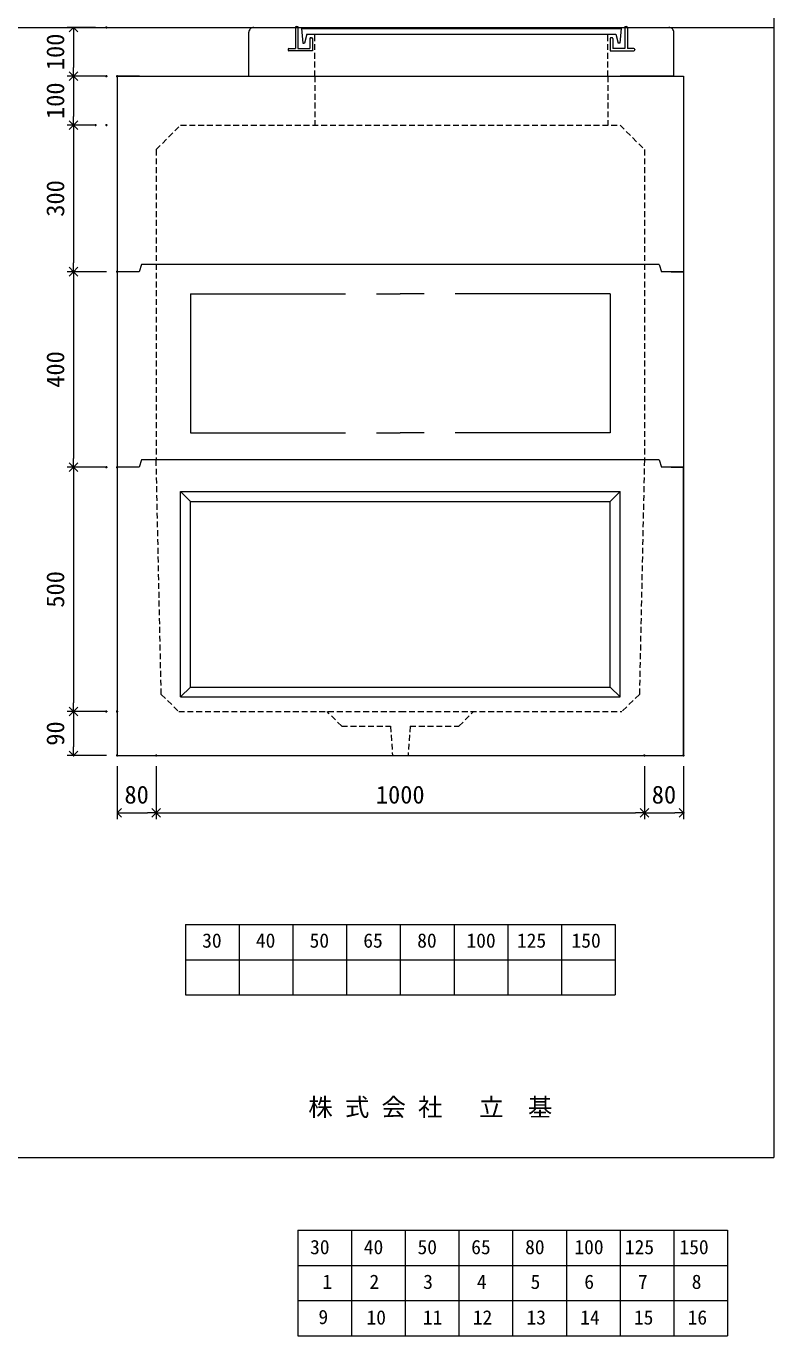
# Model space of a CAD drawing. Units: millimetres, scale not verified. Extents: x -4890 to 18489, y -2320 to 2320.
# Drawn here: x 3358 to 4890, y -2320 to 360 of the extents above; entities that cross this region are included whole.
import ezdxf
from ezdxf.enums import TextEntityAlignment as Align

# ---------------------------------------------------------------- set-up
doc = ezdxf.new("R2010")
doc.units = ezdxf.units.MM
doc.header["$LTSCALE"] = 10
doc.header["$PDMODE"] = 32
doc.header["$PDSIZE"] = 2
doc.linetypes.add('DASHED1', pattern=[1.8, 1.2, -0.6])
doc.linetypes.add('USER2', pattern=[50.8, 31.75, -6.35, 6.35, -6.35])
doc.layers.add('0-1_Defpoints', color=7, linetype='Continuous')
for name, color, linetype, lineweight in [('0-2_waku', 7, 'Continuous', 18), ('0-3_gaikei', 7, 'Continuous', 18), ('0-4_kakure', 7, 'DASHED1', 5), ('0-5_sunpou', 7, 'Continuous', 5), ('0-9_uchigawa', 6, 'Continuous', 18), ('0-B_futa', 3, 'Continuous', 18), ('0-C_GL', 4, 'Continuous', 18), ('0-E_文字１', 7, 'Continuous', 18), ('1-3_uchigawa2', 6, 'USER2', 18), ('1-5_文字２', 7, 'Continuous', 5)]:
    doc.layers.add(name, color=color, linetype=linetype, lineweight=lineweight)
doc.styles.add('ＭＳ ゴシック', font='')
doc.styles.get('ＭＳ ゴシック').set_extended_font_data('MS Gothic')

# ---------------------------------------------------------------- blocks, each defined once
blk = doc.blocks.new('_Open90')
at = {"layer": '0-5_sunpou'}
blk.add_line((0, 0), (-1, 0), dxfattribs=at)
blk.add_lwpolyline([(-0.5, 0.5), (0, 0), (-0.5, -0.5)], dxfattribs=at)
blk = doc.blocks.new('D65')
at = {"layer": '0-1_Defpoints'}
for p in [(4992.32, 1052.03), (5072.32, 1052.03), (5072.32, 934.61)]:
    blk.add_point(p, dxfattribs=at)
at = {"layer": '0-5_sunpou'}
for p, q in [((4992.32, 1030.03), (4992.32, 921.61)), ((5072.32, 1030.03), (5072.32, 921.61)), ((5010.32, 934.61), (5054.32, 934.61))]:
    blk.add_line(p, q, dxfattribs=at)
at = {"layer": '0-5_sunpou', "xscale": 18, "yscale": 18, "rotation": 180}
blk.add_blockref('_Open90', (4992.32, 934.61), dxfattribs=at)
at = {"layer": '0-5_sunpou', "xscale": 18, "yscale": 18}
blk.add_blockref('_Open90', (5072.32, 934.61), dxfattribs=at)
at = {"layer": '0-5_sunpou', "style": 'ＭＳ ゴシック'}
blk.add_text('80', height=36.66, dxfattribs=at).set_placement((5007.32, 942.61), align=Align.BOTTOM_LEFT)
blk = doc.blocks.new('D66')
at = {"layer": '0-1_Defpoints'}
for p in [(5072.32, 1052.03), (6072.32, 1052.03), (6072.32, 934.61)]:
    blk.add_point(p, dxfattribs=at)
at = {"layer": '0-5_sunpou'}
for p, q in [((5072.32, 1030.03), (5072.32, 921.61)), ((6072.32, 1030.03), (6072.32, 921.61)), ((5090.32, 934.61), (6054.32, 934.61))]:
    blk.add_line(p, q, dxfattribs=at)
at = {"layer": '0-5_sunpou', "xscale": 18, "yscale": 18, "rotation": 180}
blk.add_blockref('_Open90', (5072.32, 934.61), dxfattribs=at)
at = {"layer": '0-5_sunpou', "xscale": 18, "yscale": 18}
blk.add_blockref('_Open90', (6072.32, 934.61), dxfattribs=at)
at = {"layer": '0-5_sunpou', "style": 'ＭＳ ゴシック'}
blk.add_text('1000', height=36.66, dxfattribs=at).set_placement((5522.32, 942.61), align=Align.BOTTOM_LEFT)
blk = doc.blocks.new('D67')
at = {"layer": '0-1_Defpoints'}
for p in [(6072.32, 1052.03), (6152.32, 1052.03), (6152.32, 934.61)]:
    blk.add_point(p, dxfattribs=at)
at = {"layer": '0-5_sunpou'}
for p, q in [((6072.32, 1030.03), (6072.32, 921.61)), ((6152.32, 1030.03), (6152.32, 921.61)), ((6090.32, 934.61), (6134.32, 934.61))]:
    blk.add_line(p, q, dxfattribs=at)
at = {"layer": '0-5_sunpou', "xscale": 18, "yscale": 18, "rotation": 180}
blk.add_blockref('_Open90', (6072.32, 934.61), dxfattribs=at)
at = {"layer": '0-5_sunpou', "xscale": 18, "yscale": 18}
blk.add_blockref('_Open90', (6152.32, 934.61), dxfattribs=at)
at = {"layer": '0-5_sunpou', "style": 'ＭＳ ゴシック'}
blk.add_text('80', height=36.66, dxfattribs=at).set_placement((6087.32, 942.61), align=Align.BOTTOM_LEFT)
blk = doc.blocks.new('D68')
at = {"layer": '0-1_Defpoints'}
for p in [(4992.32, 1142.03), (4903, 1052.03), (4992.32, 1052.03)]:
    blk.add_point(p, dxfattribs=at)
at = {"layer": '0-5_sunpou'}
for p, q in [((4970.32, 1142.03), (4890, 1142.03)), ((4903, 1124.03), (4903, 1070.03)), ((4970.32, 1052.03), (4890, 1052.03))]:
    blk.add_line(p, q, dxfattribs=at)
at = {"layer": '0-5_sunpou', "xscale": 18, "yscale": 18}
for p, rotation in [((4903, 1142.03), 90), ((4903, 1052.03), 270)]:
    blk.add_blockref('_Open90', p, dxfattribs=dict(at, rotation=rotation))
at = {"layer": '0-5_sunpou', "style": 'ＭＳ ゴシック'}
blk.add_text('90', height=36.66, rotation=90, dxfattribs=at).set_placement((4895, 1072.03), align=Align.BOTTOM_LEFT)
blk = doc.blocks.new('D69')
at = {"layer": '0-1_Defpoints'}
for p in [(4992.32, 1642.03), (4903, 1142.03), (4970.32, 1142.03)]:
    blk.add_point(p, dxfattribs=at)
at = {"layer": '0-5_sunpou'}
for p, q in [((4970.32, 1642.03), (4890, 1642.03)), ((4903, 1624.03), (4903, 1160.03)), ((4948.32, 1142.03), (4890, 1142.03))]:
    blk.add_line(p, q, dxfattribs=at)
at = {"layer": '0-5_sunpou', "xscale": 18, "yscale": 18}
for p, rotation in [((4903, 1642.03), 90), ((4903, 1142.03), 270)]:
    blk.add_blockref('_Open90', p, dxfattribs=dict(at, rotation=rotation))
at = {"layer": '0-5_sunpou', "style": 'ＭＳ ゴシック'}
blk.add_text('500', height=36.66, rotation=90, dxfattribs=at).set_placement((4895, 1354.53), align=Align.BOTTOM_LEFT)
blk = doc.blocks.new('D70')
at = {"layer": '0-1_Defpoints'}
for p in [(4970.32, 2542.03), (4903, 2442.03), (4992.32, 2442.03)]:
    blk.add_point(p, dxfattribs=at)
at = {"layer": '0-5_sunpou'}
for p, q in [((4948.32, 2542.03), (4890, 2542.03)), ((4903, 2524.03), (4903, 2460.03)), ((4970.32, 2442.03), (4890, 2442.03))]:
    blk.add_line(p, q, dxfattribs=at)
at = {"layer": '0-5_sunpou', "xscale": 18, "yscale": 18}
for p, rotation in [((4903, 2542.03), 90), ((4903, 2442.03), 270)]:
    blk.add_blockref('_Open90', p, dxfattribs=dict(at, rotation=rotation))
at = {"layer": '0-5_sunpou', "style": 'ＭＳ ゴシック'}
blk.add_text('100', height=36.66, rotation=90, dxfattribs=at).set_placement((4895, 2454.53), align=Align.BOTTOM_LEFT)
blk = doc.blocks.new('D71')
at = {"layer": '0-1_Defpoints'}
for p in [(4970.32, 2442.03), (4903, 2342.03), (4970.32, 2342.03)]:
    blk.add_point(p, dxfattribs=at)
at = {"layer": '0-5_sunpou'}
for p, q in [((4948.32, 2442.03), (4890, 2442.03)), ((4903, 2424.03), (4903, 2360.03)), ((4948.32, 2342.03), (4890, 2342.03))]:
    blk.add_line(p, q, dxfattribs=at)
at = {"layer": '0-5_sunpou', "xscale": 18, "yscale": 18}
for p, rotation in [((4903, 2442.03), 90), ((4903, 2342.03), 270)]:
    blk.add_blockref('_Open90', p, dxfattribs=dict(at, rotation=rotation))
at = {"layer": '0-5_sunpou', "style": 'ＭＳ ゴシック'}
blk.add_text('100', height=36.66, rotation=90, dxfattribs=at).set_placement((4895, 2354.53), align=Align.BOTTOM_LEFT)
blk = doc.blocks.new('D72')
at = {"layer": '0-1_Defpoints'}
for p in [(4948.32, 2342.03), (4903, 2042.03), (4992.32, 2042.03)]:
    blk.add_point(p, dxfattribs=at)
at = {"layer": '0-5_sunpou'}
for p, q in [((4926.32, 2342.03), (4890, 2342.03)), ((4903, 2324.03), (4903, 2060.03)), ((4970.32, 2042.03), (4890, 2042.03))]:
    blk.add_line(p, q, dxfattribs=at)
at = {"layer": '0-5_sunpou', "xscale": 18, "yscale": 18}
for p, rotation in [((4903, 2342.03), 90), ((4903, 2042.03), 270)]:
    blk.add_blockref('_Open90', p, dxfattribs=dict(at, rotation=rotation))
at = {"layer": '0-5_sunpou', "style": 'ＭＳ ゴシック'}
blk.add_text('300', height=36.66, rotation=90, dxfattribs=at).set_placement((4895, 2154.53), align=Align.BOTTOM_LEFT)
blk = doc.blocks.new('D73')
at = {"layer": '0-1_Defpoints'}
for p in [(4992.32, 2042.03), (4903, 1642.03), (4970.32, 1642.03)]:
    blk.add_point(p, dxfattribs=at)
at = {"layer": '0-5_sunpou'}
for p, q in [((4970.32, 2042.03), (4890, 2042.03)), ((4903, 2024.03), (4903, 1660.03)), ((4948.32, 1642.03), (4890, 1642.03))]:
    blk.add_line(p, q, dxfattribs=at)
at = {"layer": '0-5_sunpou', "xscale": 18, "yscale": 18}
for p, rotation in [((4903, 2042.03), 90), ((4903, 1642.03), 270)]:
    blk.add_blockref('_Open90', p, dxfattribs=dict(at, rotation=rotation))
at = {"layer": '0-5_sunpou', "style": 'ＭＳ ゴシック'}
blk.add_text('400', height=36.66, rotation=90, dxfattribs=at).set_placement((4895, 1804.53), align=Align.BOTTOM_LEFT)

msp = doc.modelspace()

# ---------------------------------------------------------------- linework, layer by layer
at = {"layer": '0-2_waku'}
for p, q in [((4889.68, 2319.95), (4889.68, -1955.05)), ((4889.68, 2319.95), (4889.68, -1955.05)), ((3684.68, -1478.39), (3684.68, -1622.39)), ((3684.68, -1478.39), (3684.68, -1622.39)), ((3684.68, -1478.39), (3684.68, -1622.39)), ((3684.68, -1478.39), (3684.68, -1622.39)), ((3684.68, -1478.39), (4564.68, -1478.39)), ((3794.68, -1478.39), (3794.68, -1622.39)), ((3904.68, -1478.39), (3904.68, -1622.39)), ((3904.68, -1478.39), (3904.68, -1622.39)), ((4014.68, -1478.39), (4014.68, -1622.39)), ((4124.68, -1478.39), (4124.68, -1622.39)), ((4234.68, -1478.39), (4234.68, -1622.39)), ((4344.68, -1478.39), (4344.68, -1622.39)), ((4454.68, -1478.39), (4454.68, -1622.39)), ((4564.68, -1478.39), (4564.68, -1622.39)), ((3684.68, -1550.39), (4564.68, -1550.39)), ((3684.68, -1622.39), (4564.68, -1622.39)), ((-1230.32, -1955.05), (4889.68, -1955.05)), ((-1230.32, -1955.05), (4889.68, -1955.05))]:
    msp.add_line(p, q, dxfattribs=at)
msp.add_lwpolyline([(-1230.32, 2319.95), (4889.68, 2319.95), (4889.68, -1955.05)], dxfattribs=at)
at = {"layer": '0-3_gaikei'}
for p, q in [((3824.68, 357.61), (3909.68, 357.61)), ((4589.68, 357.61), (4674.68, 357.61)), ((3814.68, 257.61), (3814.68, 347.61)), ((4684.68, 257.61), (4684.68, 347.61)), ((3590.18, 257.61), (3544.68, 257.61)), ((3590.18, 257.61), (3544.68, 257.61)), ((3544.68, 257.61), (4704.68, 257.61)), ((3544.68, 257.61), (3544.68, -1132.39)), ((3590.18, 257.61), (3544.68, 257.61)), ((3814.68, 257.61), (3924.68, 257.61)), ((3814.68, 257.61), (3924.68, 257.61)), ((3814.68, 257.61), (3924.68, 257.61)), ((3814.68, 257.61), (3924.68, 257.61)), ((3814.68, 257.61), (3924.68, 257.61)), ((3814.68, 257.61), (3924.68, 257.61)), ((3849.68, 257.61), (4649.68, 257.61)), ((3849.68, 257.61), (4649.68, 257.61)), ((3849.68, 257.61), (4649.68, 257.61)), ((3849.68, 257.61), (4649.68, 257.61)), ((4684.68, 257.61), (4574.68, 257.61)), ((4684.68, 257.61), (4574.68, 257.61)), ((4684.68, 257.61), (4574.68, 257.61)), ((4684.68, 257.61), (4574.68, 257.61)), ((4684.68, 257.61), (4574.68, 257.61)), ((4684.68, 257.61), (4574.68, 257.61)), ((4684.68, 257.61), (4574.68, 257.61)), ((4684.68, 257.61), (4574.68, 257.61)), ((4704.68, 257.61), (4704.68, -1132.39)), ((3594.68, -127.39), (3589.68, -142.39)), ((4124.68, -127.39), (3594.68, -127.39)), ((4654.68, -127.39), (4124.68, -127.39)), ((4654.68, -127.39), (4659.68, -142.39)), ((3589.68, -142.39), (3544.68, -142.39)), ((3589.68, -142.39), (3544.68, -142.39)), ((4704.68, -142.39), (4659.68, -142.39)), ((4679.68, -142.39), (4704.68, -142.39)), ((4679.68, -142.39), (4704.68, -142.39)), ((3594.68, -527.39), (3589.68, -542.39)), ((4124.68, -527.39), (3594.68, -527.39)), ((4654.68, -527.39), (4124.68, -527.39)), ((4654.68, -527.39), (4659.68, -542.39)), ((3544.68, -542.39), (3544.68, -1132.39)), ((3589.68, -542.39), (3544.68, -542.39)), ((3589.68, -542.39), (3544.68, -542.39)), ((4704.68, -542.39), (4659.68, -542.39)), ((4679.68, -542.39), (4704.68, -542.39)), ((4679.68, -542.39), (4704.68, -542.39)), ((3544.68, -1132.39), (4704.68, -1132.39))]:
    msp.add_line(p, q, dxfattribs=at)
msp.add_lwpolyline([(3544.68, -1132.39), (4704.68, -1132.39), (4704.68, -542.39)], dxfattribs=at)
for centre, radius, start, end in [((3824.1, 348.2), 9.44, 86.47383, 183.52617), ((4675.02, 347.95), 9.68, 358.04251, 91.95749)]:
    msp.add_arc(centre, radius, start, end, dxfattribs=at)
at = {"layer": '0-4_kakure'}
for p, q in [((3949.68, 257.61), (3949.68, 344.11)), ((4549.68, 257.61), (4549.68, 344.11)), ((3949.68, 257.61), (3949.68, 157.61)), ((4549.68, 257.61), (4549.68, 157.61)), ((3624.68, 107.61), (3674.68, 157.61)), ((3674.68, 157.61), (4574.68, 157.61)), ((4574.68, 157.61), (4624.68, 107.61)), ((3624.68, 107.61), (3624.68, -527.39)), ((4624.68, 107.61), (4624.68, -527.39)), ((3635.01, -1007.39), (3624.68, -527.39)), ((4624.68, -527.39), (4614.36, -1007.39)), ((3635.01, -1007.39), (3670.77, -1042.39)), ((4614.36, -1007.39), (4578.6, -1042.39)), ((3670.77, -1042.39), (4124.68, -1042.39)), ((4004.68, -1072.39), (3974.68, -1042.39)), ((4124.68, -1042.39), (4578.6, -1042.39)), ((4244.68, -1072.39), (4274.68, -1042.39)), ((4004.68, -1072.39), (4104.68, -1072.39)), ((4104.68, -1072.39), (4108.68, -1132.39)), ((4144.68, -1072.39), (4140.68, -1132.39)), ((4144.68, -1072.39), (4244.68, -1072.39))]:
    msp.add_line(p, q, dxfattribs=at)
at = {"layer": '0-9_uchigawa'}
for p, q in [((3674.68, -592.39), (4124.68, -592.39)), ((3674.68, -997.39), (3674.68, -592.39)), ((3674.68, -592.39), (3694.68, -612.39)), ((3674.68, -592.39), (4124.68, -592.39)), ((3674.68, -1012.39), (3674.68, -592.39)), ((3674.68, -592.39), (3694.68, -612.39)), ((3694.68, -612.39), (4124.68, -612.39)), ((3694.68, -977.39), (3694.68, -612.39)), ((3694.68, -612.39), (4124.68, -612.39)), ((3694.68, -992.39), (3694.68, -612.39)), ((4124.68, -592.39), (4574.68, -592.39)), ((4124.68, -592.39), (4574.68, -592.39)), ((4554.68, -977.39), (4554.68, -612.39)), ((4554.68, -992.39), (4554.68, -612.39)), ((4574.68, -997.39), (4574.68, -592.39)), ((4574.68, -1012.39), (4574.68, -592.39)), ((3674.68, -1012.39), (3694.68, -992.39)), ((3674.68, -1012.39), (4124.68, -1012.39)), ((3694.68, -992.39), (4124.68, -992.39)), ((4124.68, -992.39), (4554.68, -992.39)), ((4124.68, -1012.39), (4574.68, -1012.39)), ((4574.68, -1012.39), (4554.68, -992.39))]:
    msp.add_line(p, q, dxfattribs=at)
msp.add_lwpolyline([(4124.68, -612.39), (4554.68, -612.39), (4574.68, -592.39)], dxfattribs=at)
msp.add_lwpolyline([(4124.68, -612.39), (4554.68, -612.39), (4574.68, -592.39)], dxfattribs=at)
at = {"layer": '0-B_futa'}
for p, q in [((3909.68, 357.61), (3909.68, 314.61)), ((3911.68, 359.61), (3914.68, 359.61)), ((3914.68, 359.61), (3914.68, 314.61)), ((3922.5, 355.11), (4576.83, 355.11)), ((3922.5, 355.11), (3924.99, 325.11)), ((4576.83, 355.11), (4574.58, 325.11)), ((4584.68, 359.61), (4584.68, 314.61)), ((4584.68, 359.61), (4587.68, 359.61)), ((4589.68, 357.61), (4589.68, 314.61)), ((3924.99, 325.11), (3928.7, 325.11)), ((3933.01, 344.11), (3928.7, 325.11)), ((3933.01, 344.11), (4566.35, 344.11)), ((3939.68, 334.61), (3939.68, 314.61)), ((3941.68, 336.61), (3942.68, 336.61)), ((3944.68, 334.61), (3944.68, 309.61)), ((4554.68, 334.61), (4554.68, 309.61)), ((4557.68, 336.61), (4556.68, 336.61)), ((4559.68, 334.61), (4559.68, 314.61)), ((4566.35, 344.11), (4570.67, 325.11)), ((4574.58, 325.11), (4570.67, 325.11)), ((3894.68, 312.61), (3894.68, 311.61)), ((3896.68, 314.61), (3909.68, 314.61)), ((3944.68, 309.61), (3896.68, 309.61)), ((3914.68, 314.61), (3939.68, 314.61)), ((4554.68, 309.61), (4602.68, 309.61)), ((4584.68, 314.61), (4559.68, 314.61)), ((4602.68, 314.61), (4589.68, 314.61)), ((4604.68, 312.61), (4604.68, 311.61))]:
    msp.add_line(p, q, dxfattribs=at)
for centre, start, end in [((3911.68, 357.61), 90, 180), ((4587.68, 357.61), 0, 90), ((3941.68, 334.61), 90, 180), ((3942.68, 334.61), 0, 90), ((4556.68, 334.61), 90, 180), ((4557.68, 334.61), 0, 90), ((3896.68, 312.61), 90, 180), ((3896.68, 311.61), 180, 270), ((4602.68, 312.61), 0, 90), ((4602.68, 311.61), 270, 0)]:
    msp.add_arc(centre, 2, start, end, dxfattribs=at)
at = {"layer": '0-C_GL'}
msp.add_line((-1230.32, 357.61), (4889.68, 357.61), dxfattribs=at)
at = {"layer": '1-3_uchigawa2'}
for p, q in [((3694.68, -187.39), (4124.68, -187.39)), ((3694.68, -187.39), (3694.68, -472.39)), ((4554.68, -187.39), (4124.68, -187.39)), ((4554.68, -187.39), (4554.68, -472.39)), ((3694.68, -472.39), (4124.68, -472.39)), ((4554.68, -472.39), (4124.68, -472.39))]:
    msp.add_line(p, q, dxfattribs=at)
at = {"layer": '1-5_文字２'}
for p, q in [((3914.76, -2103.99), (3914.76, -2247.99)), ((3914.76, -2103.99), (3914.76, -2247.99)), ((3914.76, -2103.99), (3914.76, -2247.99)), ((3914.76, -2103.99), (3914.76, -2247.99)), ((3914.76, -2103.99), (4794.76, -2103.99)), ((3914.76, -2103.99), (3914.76, -2247.99)), ((3914.76, -2103.99), (3914.76, -2247.99)), ((3914.76, -2103.99), (3914.76, -2247.99)), ((3914.76, -2103.99), (3914.76, -2247.99)), ((3914.76, -2103.99), (4794.76, -2103.99)), ((4024.76, -2103.99), (4024.76, -2247.99)), ((4024.76, -2103.99), (4024.76, -2247.99)), ((4134.76, -2103.99), (4134.76, -2247.99)), ((4134.76, -2103.99), (4134.76, -2247.99)), ((4134.76, -2103.99), (4134.76, -2247.99)), ((4134.76, -2103.99), (4134.76, -2247.99)), ((4244.76, -2103.99), (4244.76, -2247.99)), ((4244.76, -2103.99), (4244.76, -2247.99)), ((4354.76, -2103.99), (4354.76, -2247.99)), ((4354.76, -2103.99), (4354.76, -2247.99)), ((4464.76, -2103.99), (4464.76, -2247.99)), ((4464.76, -2103.99), (4464.76, -2247.99)), ((4574.76, -2103.99), (4574.76, -2247.99)), ((4574.76, -2103.99), (4574.76, -2247.99)), ((4684.76, -2103.99), (4684.76, -2247.99)), ((4684.76, -2103.99), (4684.76, -2247.99)), ((4794.76, -2103.99), (4794.76, -2247.99)), ((4794.76, -2103.99), (4794.76, -2247.99)), ((3914.76, -2175.99), (4794.76, -2175.99)), ((3914.76, -2175.99), (4794.76, -2175.99)), ((3914.76, -2247.99), (4794.76, -2247.99)), ((3914.76, -2247.99), (4794.76, -2247.99)), ((3914.76, -2247.99), (3914.76, -2319.99)), ((3914.76, -2247.99), (3914.76, -2319.99)), ((3914.76, -2247.99), (3914.76, -2319.99)), ((3914.76, -2247.99), (3914.76, -2319.99)), ((3914.76, -2247.99), (4794.76, -2247.99)), ((3914.76, -2247.99), (3914.76, -2319.99)), ((3914.76, -2247.99), (3914.76, -2319.99)), ((3914.76, -2247.99), (3914.76, -2319.99)), ((3914.76, -2247.99), (3914.76, -2319.99)), ((3914.76, -2247.99), (4794.76, -2247.99)), ((4024.76, -2247.99), (4024.76, -2319.99)), ((4024.76, -2247.99), (4024.76, -2319.99)), ((4134.76, -2247.99), (4134.76, -2319.99)), ((4134.76, -2247.99), (4134.76, -2319.99)), ((4134.76, -2247.99), (4134.76, -2319.99)), ((4134.76, -2247.99), (4134.76, -2319.99)), ((4244.76, -2247.99), (4244.76, -2319.99)), ((4244.76, -2247.99), (4244.76, -2319.99)), ((4354.76, -2247.99), (4354.76, -2319.99)), ((4354.76, -2247.99), (4354.76, -2319.99)), ((4464.76, -2247.99), (4464.76, -2319.99)), ((4464.76, -2247.99), (4464.76, -2319.99)), ((4574.76, -2247.99), (4574.76, -2319.99)), ((4574.76, -2247.99), (4574.76, -2319.99)), ((4684.76, -2247.99), (4684.76, -2319.99)), ((4684.76, -2247.99), (4684.76, -2319.99)), ((4794.76, -2247.99), (4794.76, -2319.99)), ((4794.76, -2247.99), (4794.76, -2319.99)), ((3914.76, -2319.99), (4794.76, -2319.99)), ((3914.76, -2319.99), (4794.76, -2319.99))]:
    msp.add_line(p, q, dxfattribs=at)

# ---------------------------------------------------------------- block references
at = {"layer": '0-5_sunpou'}
for name in ['D70', 'D71', 'D72', 'D73', 'D69', 'D68', 'D65', 'D66', 'D67']:
    msp.add_blockref(name, (-1447.63, -2184.41), dxfattribs=at)

# ---------------------------------------------------------------- texts
at = {"layer": '0-E_文字１', "style": 'ＭＳ ゴシック'}
for s, height, p in [('30', 29.33, (3718.87, -1534.51)), ('40', 29.33, (3828.87, -1534.51)), ('50', 29.33, (3938.87, -1534.51)), ('65', 29.33, (4048.87, -1534.51)), ('80', 29.33, (4159.28, -1534.51)), ('100', 29.33, (4260.15, -1534.51)), ('125', 29.33, (4363.54, -1534.51)), ('150', 29.33, (4475.3, -1534.51)), ('株 式 会 社 \u3000立\u3000基', 36.66, (3936.22, -1881.41))]:
    msp.add_text(s, height=height, dxfattribs=at).set_placement(p, align=Align.BOTTOM_LEFT)
at = {"layer": '1-5_文字２', "style": 'ＭＳ ゴシック'}
for s, p in [('30', (3939.91, -2161.81)), ('30', (3939.91, -2161.81)), ('40', (4049.91, -2161.81)), ('40', (4049.91, -2161.81)), ('50', (4159.91, -2161.81)), ('50', (4159.91, -2161.81)), ('65', (4269.91, -2161.81)), ('65', (4269.91, -2161.81)), ('80', (4380.32, -2161.81)), ('80', (4380.32, -2161.81)), ('100', (4481.19, -2161.81)), ('100', (4481.19, -2161.81)), ('125', (4584.58, -2161.81)), ('125', (4584.58, -2161.81)), ('150', (4696.35, -2161.81)), ('150', (4696.35, -2161.81)), ('1', (3965.06, -2232.84)), ('2', (4061.5, -2232.84)), ('3', (4171.5, -2232.84)), ('4', (4281.5, -2232.84)), ('5', (4391.5, -2232.84)), ('6', (4501.5, -2232.84)), ('7', (4611.5, -2232.84)), ('8', (4721.5, -2232.84)), ('9', (3956.99, -2304.84)), ('10', (4055.41, -2305.81)), ('11', (4170.9, -2305.81)), ('12', (4273.11, -2305.81)), ('13', (4383.11, -2305.81)), ('14', (4493.11, -2305.81)), ('15', (4603.11, -2305.81)), ('16', (4713.11, -2305.81))]:
    msp.add_text(s, height=29.33, dxfattribs=at).set_placement(p, align=Align.BOTTOM_LEFT)

doc.saveas('drawing.dxf')
